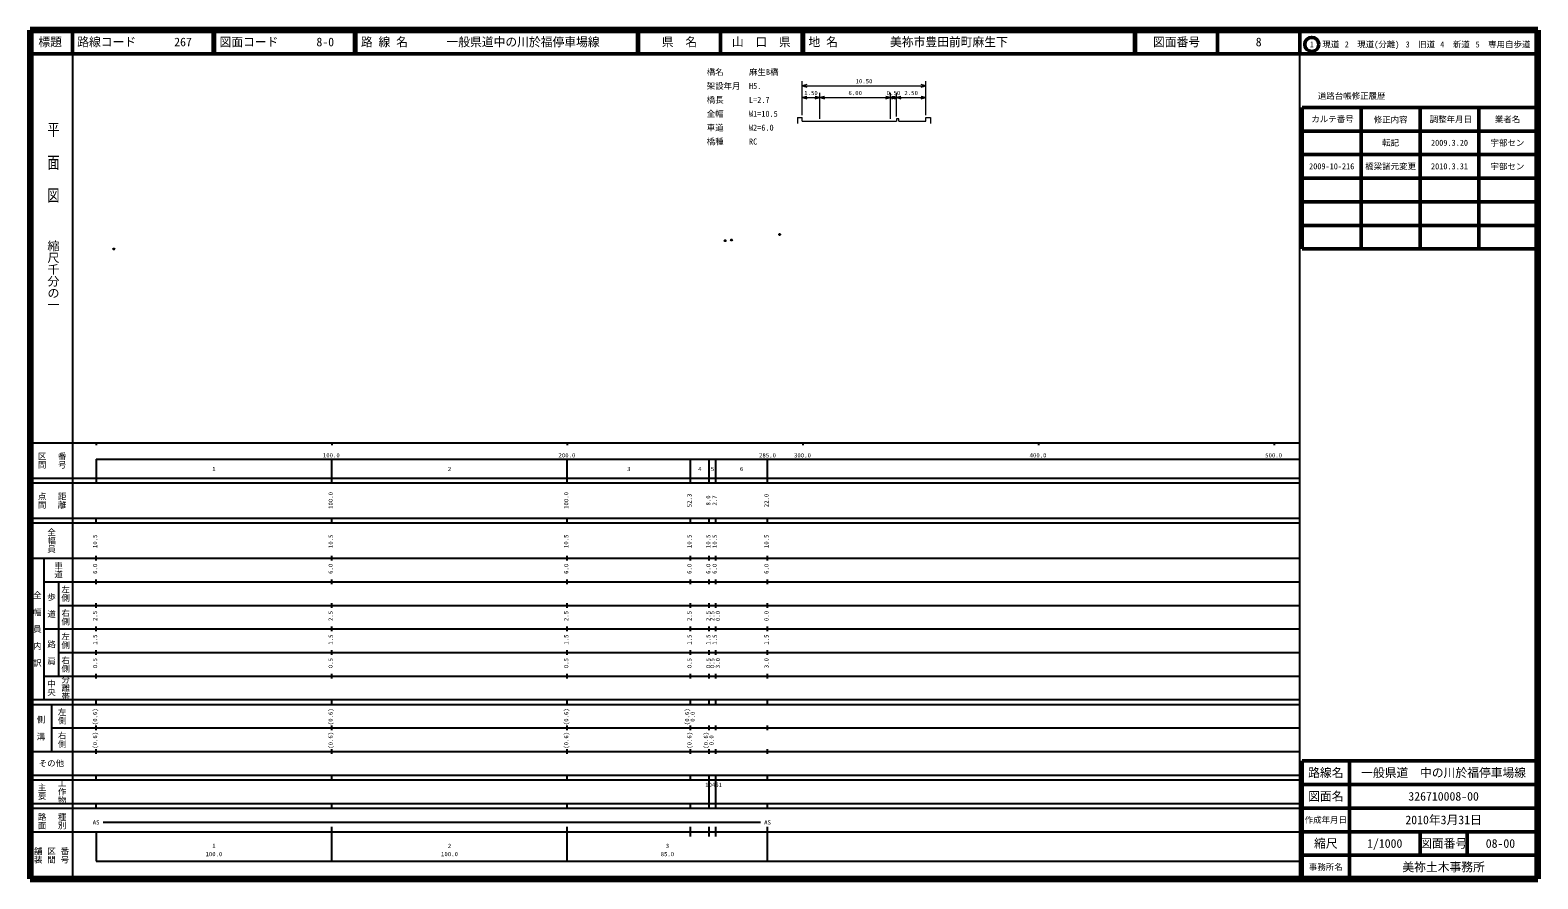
# Model space of a CAD drawing. Units: millimetres on the paper, with parts at other scales. Extents: x 40 to 680, y 20 to 380.
import ezdxf
from ezdxf.enums import TextEntityAlignment as Align

# ---------------------------------------------------------------- set-up
doc = ezdxf.new("R2010")
doc.units = ezdxf.units.MM
doc.header["$PDMODE"] = 32
doc.header["$PDSIZE"] = 0.5
doc.layers.add('S-OTRS', color=6, linetype='Continuous')
doc.layers.add('S-TTL-TXT', color=7, linetype='Continuous')
for name, color, linetype, lineweight in [('S-STR-HTXT', 7, 'Continuous', 13), ('S-TTL', 2, 'Continuous', 140), ('S-TTL-BAND', 7, 'Continuous', 25), ('S-TTL-FRAM', 2, 'Continuous', 50), ('S-TTL-LINE', 7, 'Continuous', 50)]:
    doc.layers.add(name, color=color, linetype=linetype, lineweight=lineweight)
doc.styles.add('@ＭＳ ゴシック', font='')
doc.styles.add('ＭＳ ゴシック', font='')
doc.styles.get('@ＭＳ ゴシック').set_extended_font_data('@MS Gothic')
doc.styles.get('ＭＳ ゴシック').set_extended_font_data('MS Gothic')

msp = doc.modelspace()

# ---------------------------------------------------------------- linework, layer by layer
at = {"layer": 'S-OTRS'}
for p in [(335.048, 290.719), (337.731, 291.023), (358.149, 293.341), (75.527, 287.165)]:
    msp.add_point(p, dxfattribs=at)
at = {"layer": 'S-STR-HTXT'}
for p, q in [((367.723, 343.905), (367.723, 358.405)), ((420.223, 343.905), (420.223, 358.405)), ((369.655, 356.923), (367.723, 356.405)), ((367.723, 356.405), (420.223, 356.405)), ((367.723, 356.405), (369.655, 355.888)), ((375.223, 342.405), (375.223, 353.405)), ((405.223, 342.405), (405.223, 353.405)), ((407.723, 343.405), (407.723, 353.405)), ((420.223, 356.405), (418.291, 356.923)), ((418.291, 355.888), (420.223, 356.405)), ((369.655, 351.923), (367.723, 351.405)), ((367.723, 351.405), (375.223, 351.405)), ((367.723, 351.405), (369.655, 350.888)), ((375.223, 351.405), (373.291, 351.923)), ((373.291, 350.888), (375.223, 351.405)), ((377.155, 351.923), (375.223, 351.405)), ((375.223, 351.405), (405.223, 351.405)), ((375.223, 351.405), (377.155, 350.888)), ((405.223, 351.405), (403.291, 351.923)), ((403.291, 350.888), (405.223, 351.405)), ((407.155, 351.923), (405.223, 351.405)), ((405.223, 351.405), (407.723, 351.405)), ((405.223, 351.405), (407.155, 350.888)), ((407.723, 351.405), (405.791, 351.923)), ((405.791, 350.888), (407.723, 351.405)), ((409.655, 351.923), (407.723, 351.405)), ((407.723, 351.405), (420.223, 351.405)), ((407.723, 351.405), (409.655, 350.888)), ((420.223, 351.405), (418.291, 351.923)), ((418.291, 350.888), (420.223, 351.405)), ((365.723, 342.905), (367.723, 342.905)), ((365.723, 342.905), (365.723, 340.405)), ((367.723, 341.405), (367.723, 342.905)), ((367.723, 341.405), (375.223, 341.405)), ((375.223, 341.405), (405.223, 341.405)), ((405.223, 341.405), (407.723, 341.405)), ((408.723, 342.405), (407.723, 342.405)), ((407.723, 342.405), (407.723, 341.405)), ((408.723, 341.405), (408.723, 342.405)), ((408.723, 341.405), (420.223, 341.405)), ((420.223, 341.405), (420.223, 342.905)), ((420.223, 342.905), (422.223, 342.905)), ((422.223, 342.905), (422.223, 340.405))]:
    msp.add_line(p, q, dxfattribs=at)
at = {"layer": 'S-TTL'}
for p, q in [((40, 380), (40, 20)), ((680, 380), (40, 380)), ((680, 20), (680, 380)), ((40, 20), (680, 20))]:
    msp.add_line(p, q, dxfattribs=at)
at = {"layer": 'S-TTL-BAND'}
for p, q in [((58, 370), (58, 20)), ((579, 20), (579, 370)), ((40, 205), (579, 205)), ((68, 205), (68, 204)), ((168, 205), (168, 204)), ((268, 205), (268, 204)), ((368, 205), (368, 204)), ((468, 205), (468, 204)), ((568, 205), (568, 204)), ((68, 198), (579, 198)), ((68, 198), (68, 188)), ((168, 188), (168, 198)), ((268, 188), (268, 198)), ((320.3, 188), (320.3, 198)), ((328.3, 188), (328.3, 198)), ((331, 188), (331, 198)), ((353, 188), (353, 198)), ((40, 190), (579, 190)), ((40, 188), (579, 188)), ((40, 173), (579, 173)), ((68, 171), (68, 173)), ((168, 171), (168, 173)), ((268, 171), (268, 173)), ((320.3, 171), (320.3, 173)), ((328.3, 171), (328.3, 173)), ((331, 171), (331, 173)), ((353, 171), (353, 173)), ((40, 171), (579, 171)), ((40, 156), (579, 156)), ((46, 96), (46, 156)), ((68, 155), (68, 157)), ((168, 155), (168, 157)), ((268, 155), (268, 157)), ((320.3, 155), (320.3, 157)), ((328.3, 155), (328.3, 157)), ((331, 155), (331, 157)), ((353, 155), (353, 157)), ((46, 146), (579, 146)), ((52, 146), (52, 106)), ((68, 145), (68, 147)), ((168, 145), (168, 147)), ((268, 145), (268, 147)), ((320.3, 145), (320.3, 147)), ((328.3, 145), (328.3, 147)), ((331, 145), (331, 147)), ((353, 145), (353, 147)), ((52, 136), (579, 136)), ((68, 135), (68, 137)), ((168, 135), (168, 137)), ((268, 135), (268, 137)), ((320.3, 135), (320.3, 137)), ((328.3, 135), (328.3, 137)), ((331, 135), (331, 137)), ((353, 135), (353, 137)), ((46, 126), (579, 126)), ((68, 125), (68, 127)), ((168, 125), (168, 127)), ((268, 125), (268, 127)), ((320.3, 125), (320.3, 127)), ((328.3, 125), (328.3, 127)), ((331, 125), (331, 127)), ((353, 125), (353, 127)), ((52, 116), (579, 116)), ((68, 115), (68, 117)), ((168, 115), (168, 117)), ((268, 115), (268, 117)), ((320.3, 115), (320.3, 117)), ((328.3, 115), (328.3, 117)), ((331, 115), (331, 117)), ((353, 115), (353, 117)), ((46, 106), (579, 106)), ((68, 105), (68, 107)), ((168, 105), (168, 107)), ((268, 105), (268, 107)), ((320.3, 105), (320.3, 107)), ((328.3, 105), (328.3, 107)), ((331, 105), (331, 107)), ((353, 105), (353, 107)), ((40, 96), (579, 96)), ((68, 94), (68, 96)), ((168, 94), (168, 96)), ((268, 94), (268, 96)), ((320.3, 94), (320.3, 96)), ((328.3, 94), (328.3, 96)), ((331, 94), (331, 96)), ((353, 94), (353, 96)), ((40, 94), (579, 94)), ((49, 94), (49, 74)), ((49, 84), (579, 84)), ((68, 83), (68, 85)), ((168, 83), (168, 85)), ((268, 83), (268, 85)), ((320.3, 83), (320.3, 85)), ((328.3, 83), (328.3, 85)), ((331, 83), (331, 85)), ((353, 83), (353, 85)), ((40, 74), (579, 74)), ((68, 73), (68, 75)), ((168, 73), (168, 75)), ((268, 73), (268, 75)), ((320.3, 73), (320.3, 75)), ((328.3, 73), (328.3, 75)), ((331, 73), (331, 75)), ((353, 73), (353, 75)), ((40, 64), (579, 64)), ((68, 62), (68, 64)), ((168, 62), (168, 64)), ((268, 62), (268, 64)), ((320.3, 62), (320.3, 64)), ((328.3, 62), (328.3, 64)), ((331, 62), (331, 64)), ((353, 62), (353, 64)), ((40, 62), (579, 62)), ((328.3, 52), (328.3, 62)), ((331, 52), (331, 62)), ((40, 52), (579, 52)), ((68, 50), (68, 52)), ((168, 50), (168, 52)), ((268, 50), (268, 52)), ((320.3, 50), (320.3, 52)), ((328.3, 50), (328.3, 52)), ((331, 50), (331, 52)), ((353, 50), (353, 52)), ((40, 50), (579, 50)), ((40, 40), (579, 40)), ((68, 40), (68, 27.5)), ((71, 44), (350, 44)), ((168, 27.5), (168, 42)), ((268, 27.5), (268, 42)), ((320.3, 38), (320.3, 42)), ((328.3, 38), (328.3, 42)), ((331, 38), (331, 42)), ((353, 27.5), (353, 42)), ((68, 27.5), (579, 27.5))]:
    msp.add_line(p, q, dxfattribs=at)
at = {"layer": 'S-TTL-FRAM'}
for p, q in [((580, 347.197), (580, 287.197)), ((580, 347.197), (680, 347.197)), ((580, 287.197), (680, 287.197)), ((680, 70), (580, 70)), ((580, 70), (580, 20))]:
    msp.add_line(p, q, dxfattribs=at)
at = {"layer": 'S-TTL-LINE'}
for p, q in [((58, 380), (58, 370)), ((117.75, 380), (117.75, 370)), ((118.25, 380), (118.25, 370)), ((177.75, 380), (177.75, 370)), ((178.25, 380), (178.25, 370)), ((297.75, 380), (297.75, 370)), ((298.25, 380), (298.25, 370)), ((333, 380), (333, 370)), ((367.75, 380), (367.75, 370)), ((368.25, 380), (368.25, 370)), ((508.747, 380), (508.747, 370)), ((509.247, 380), (509.247, 370)), ((543.997, 380), (543.997, 370)), ((579, 380), (579, 370)), ((40, 370), (680, 370)), ((605, 347.197), (605, 287.197)), ((630, 347.197), (630, 287.197)), ((655, 347.197), (655, 287.197)), ((580, 337.197), (680, 337.197)), ((580, 327.197), (680, 327.197)), ((580, 317.197), (680, 317.197)), ((580, 307.197), (680, 307.197)), ((580, 297.197), (680, 297.197)), ((600, 70), (600, 20)), ((680, 60), (580, 60)), ((680, 50), (580, 50)), ((680, 40), (580, 40)), ((630, 40), (630, 30)), ((650, 40), (650, 30)), ((680, 30), (580, 30))]:
    msp.add_line(p, q, dxfattribs=at)
msp.add_circle((584.031, 373.958), 3, dxfattribs=at)

# ---------------------------------------------------------------- texts
at = {"layer": 'S-STR-HTXT', "style": 'ＭＳ ゴシック'}
for s, p in [('橋名\u3000\u3000\u3000麻生B橋', (327.18, 360.166)), ('橋長\u3000\u3000\u3000L=2.7', (327.18, 348.384)), ('架設年月\u3000H5.', (327.18, 354.275)), ('全幅\u3000\u3000\u3000W1=10.5', (327.18, 342.492)), ('車道\u3000\u3000\u3000W2=6.0', (327.18, 336.601)), ('橋種\u3000\u3000\u3000RC', (327.18, 330.71))]:
    msp.add_text(s, height=2.566, dxfattribs=at).set_placement(p, align=Align.BOTTOM_LEFT)
for s, p in [('10.50', (393.973, 356.905)), ('1.50', (371.473, 351.905)), ('6.00', (390.223, 351.905)), ('0.50', (406.473, 351.905)), ('2.50', (413.973, 351.905))]:
    msp.add_text(s, height=1.833, dxfattribs=at).set_placement(p, align=Align.BOTTOM_CENTER)
at = {"layer": 'S-TTL-BAND', "style": '@ＭＳ ゴシック', "width": 1.4}
msp.add_text('平  面  図', height=3.666, rotation=270, dxfattribs=at).set_placement((49.777, 306.475), align=Align.MIDDLE_RIGHT)
at = {"layer": 'S-TTL-BAND', "style": '@ＭＳ ゴシック'}
msp.add_text('縮尺千分の一', height=3.666, rotation=270, dxfattribs=at).set_placement((49.777, 261.03), align=Align.MIDDLE_RIGHT)
for s, p in [('区間', (45, 197.5)), ('番号', (53.5, 197.5)), ('点間', (45, 180.5)), ('距離', (53.5, 180.5)), ('全幅員', (49, 163.5)), ('車道', (52, 151)), ('全\u3000幅\u3000員\u3000内\u3000訳', (43, 126)), ('歩\u3000道', (49, 136)), ('左側', (55, 141)), ('右側', (55, 131)), ('左側', (55, 121)), ('路\u3000肩', (49, 116)), ('右側', (55, 111)), ('中央', (49, 101)), ('分離帯', (55, 101)), ('左側', (53.5, 89)), ('側\u3000溝', (44.5, 84)), ('右側', (53.5, 79)), ('主要', (45, 57)), ('工作物', (53.5, 57)), ('路面', (45, 44.5)), ('種別', (53.5, 44.5)), ('舗装', (43.333, 30)), ('区間', (49, 30)), ('番号', (54.667, 30))]:
    msp.add_text(s, height=2.566, rotation=270, dxfattribs=at).set_placement(p, align=Align.MIDDLE_CENTER)
at = {"layer": 'S-TTL-BAND', "style": 'ＭＳ ゴシック'}
for s, p in [('100.0', (167.844, 198.195)), ('200.0', (267.844, 198.195)), ('285.0', (353, 198.195)), ('300.0', (367.844, 198.195)), ('400.0', (467.844, 198.195)), ('500.0', (567.844, 198.195)), ('1', (118, 192.405)), ('2', (218, 192.405)), ('3', (294.15, 192.405)), ('4', (324.3, 192.405)), ('5', (329.65, 192.405)), ('6', (342, 192.405)), ('AS', (68, 42.5)), ('AS', (353, 42.5)), ('1', (118, 32.523)), ('2', (218, 32.523)), ('3', (310.5, 32.523)), ('100.0', (118, 29.033)), ('100.0', (218, 29.033)), ('85.0', (310.5, 29.033))]:
    msp.add_text(s, height=1.833, dxfattribs=at).set_placement(p, align=Align.BOTTOM_CENTER)
for s, p in [('100.0', (169, 180.5)), ('100.0', (269, 180.5)), ('52.3', (321.3, 180.5)), ('8.0', (329.3, 180.5)), ('2.7', (332, 180.5)), ('22.0', (354, 180.5)), ('10.5', (69, 163.174)), ('10.5', (169, 163.174)), ('10.5', (269, 163.174)), ('10.5', (321.3, 163.174)), ('10.5', (329.3, 163.174)), ('10.5', (332, 163.174)), ('10.5', (354, 163.174)), ('6.0', (69, 151.5)), ('6.0', (169, 151.5)), ('6.0', (269, 151.5)), ('6.0', (321.3, 151.5)), ('6.0', (329.3, 151.5)), ('6.0', (332, 151.5)), ('6.0', (354, 151.5)), ('2.5', (69, 131.5)), ('2.5', (169, 131.5)), ('2.5', (269, 131.5)), ('2.5', (321.3, 131.5)), ('2.5', (329.3, 131.5)), ('2.5', (331, 131.5)), ('0.0', (333.37, 131.5)), ('0.0', (354, 131.5)), ('1.5', (69, 121.5)), ('1.5', (169, 121.5)), ('1.5', (269, 121.5)), ('1.5', (321.3, 121.5)), ('1.5', (329.3, 121.5)), ('1.5', (332, 121.5)), ('1.5', (354, 121.5)), ('0.5', (69, 111.5)), ('0.5', (169, 111.5)), ('0.5', (269, 111.5)), ('0.5', (321.3, 111.5)), ('0.5', (329.3, 111.5)), ('0.5', (331, 111.5)), ('3.0', (333.37, 111.5)), ('3.0', (354, 111.5)), ('(0.6)', (69, 88.764)), ('(0.6)', (169, 88.764)), ('(0.6)', (269, 88.764)), ('(0.6)', (320.3, 88.764)), ('0.0', (322.67, 88.764)), ('(0.6)', (69, 78.764)), ('(0.6)', (169, 78.764)), ('(0.6)', (269, 78.764)), ('(0.6)', (321.3, 78.764)), ('(0.6)', (328.3, 78.764)), ('0.0', (330.67, 78.764))]:
    msp.add_text(s, height=1.833, rotation=90, dxfattribs=at).set_placement(p, align=Align.BOTTOM_CENTER)
msp.add_text('その他', height=2.566, dxfattribs=at).set_placement((49, 69), align=Align.MIDDLE_CENTER)
msp.add_text('10451', height=1.833, dxfattribs=at).set_placement((326.525, 58.405), align=Align.BOTTOM_LEFT)
at = {"layer": 'S-TTL-TXT', "style": 'ＭＳ ゴシック'}
for s, height, p in [('標題', 3.666, (48.5, 375)), ('県\u3000名', 3.666, (315.625, 375)), ('山\u3000口\u3000県', 3.666, (350.375, 375)), ('図面番号', 3.666, (526.622, 375)), ('8', 3.666, (561.497, 375)), ('1\u3000現道', 2.566, (589.448, 373.958)), ('2\u3000現道(分離)', 2.566, (609.619, 373.958)), ('3\u3000旧道', 2.566, (630.121, 373.958)), ('4\u3000新道', 2.566, (644.824, 373.958)), ('5\u3000専用自歩道', 2.566, (665.228, 373.958)), ('道路台帳修正履歴', 2.566, (600.968, 352.113)), ('カルテ番号', 2.566, (592.839, 342.277)), ('修正内容', 2.566, (617.509, 342.023)), ('調整年月日', 2.566, (643.089, 342.197)), ('業者名', 2.566, (667.134, 342.197)), ('転記', 2.566, (617.5, 332.245)), ('2009.3.20', 2.566, (642.5, 332.245)), ('宇部セン', 2.566, (667.077, 332.189)), ('2009-10-216', 2.566, (592.5, 322.245)), ('橋梁諸元変更', 2.566, (617.5, 322.245)), ('2010.3.31', 2.566, (642.5, 322.245)), ('宇部セン', 2.566, (667.077, 322.189)), ('路線名', 3.666, (590, 65)), ('路線名', 3.666, (590, 65)), ('一般県道\u3000中の川於福停車場線', 3.666, (640, 65)), ('図面名', 3.666, (590, 55)), ('図面名', 3.666, (590, 55)), ('326710008-00', 3.666, (640, 55)), ('作成年月日', 2.566, (590, 45)), ('作成年月日', 2.566, (590, 45)), ('2010年3月31日', 3.666, (640, 45)), ('縮尺', 3.666, (590, 35)), ('縮尺', 3.666, (590, 35)), ('1/1000', 3.666, (615, 35)), ('図面番号', 3.666, (640, 35)), ('図面番号', 3.666, (640, 35)), ('08-00', 3.666, (664.125, 35)), ('事務所名', 2.566, (590, 25)), ('事務所名', 2.566, (590, 25)), ('美祢土木事務所', 3.666, (640, 25))]:
    msp.add_text(s, height=height, dxfattribs=at).set_placement(p, align=Align.MIDDLE_CENTER)
for s, p in [('路線コード', (60, 375)), ('267', (101.142, 375)), ('図面コード', (120.38, 375)), ('8-0', (161.521, 375)), ('路 線 名', (180.38, 375)), ('一般県道中の川於福停車場線', (216.734, 375)), ('地 名', (370.38, 375)), ('美祢市豊田前町麻生下', (405.024, 375))]:
    msp.add_text(s, height=3.666, dxfattribs=at).set_placement(p, align=Align.MIDDLE_LEFT)

doc.saveas('drawing.dxf')
